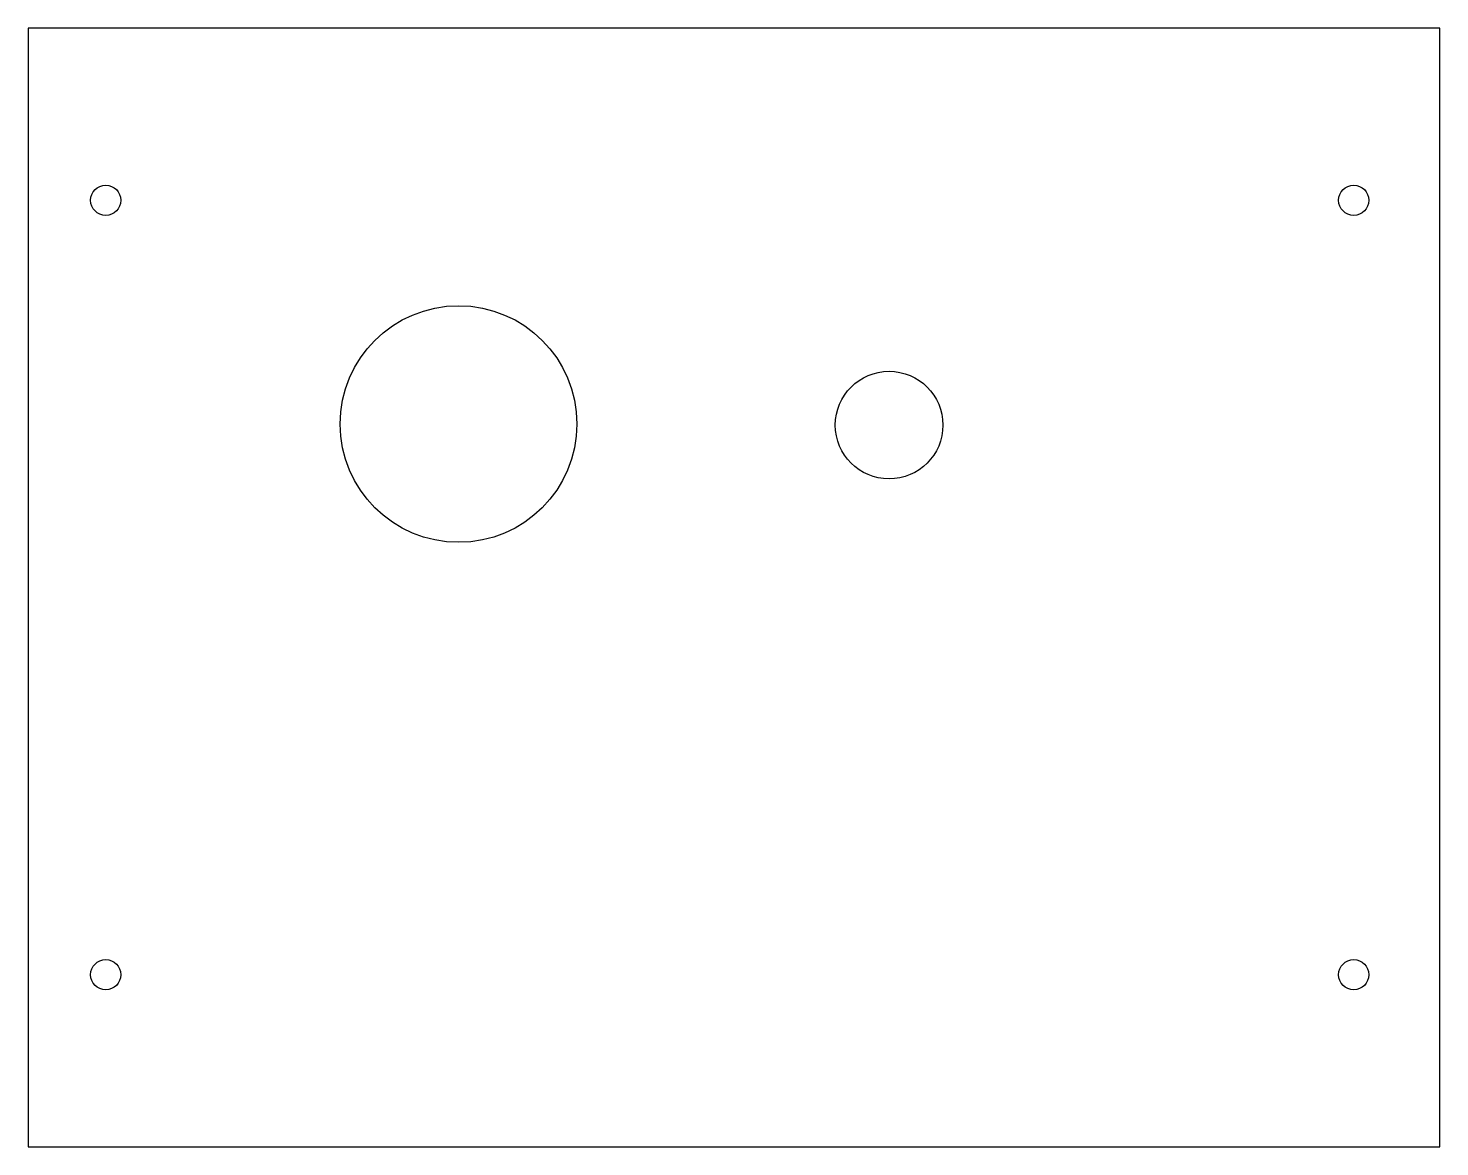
# Model space of a CAD drawing. Header units: millimetres. Extents: x -1138 to -810, y 650 to 910.
import ezdxf

# ---------------------------------------------------------------- set-up
doc = ezdxf.new("R2010")
doc.units = ezdxf.units.MM
doc.layers.get('0').update_dxf_attribs({"linetype": 'CONTINUOUS'})

msp = doc.modelspace()

# ---------------------------------------------------------------- linework, layer by layer
msp.add_lwpolyline([(-809.66, 910), (-1137.66, 910), (-1137.66, 650), (-809.66, 650)], close=True)
for centre, radius in [((-1119.66, 870), 3.5), ((-829.66, 870), 3.5), ((-1037.66, 818), 27.5), ((-937.62, 817.75), 12.5), ((-1119.66, 690), 3.5), ((-829.66, 690), 3.5)]:
    msp.add_circle(centre, radius)

doc.saveas('drawing.dxf')
